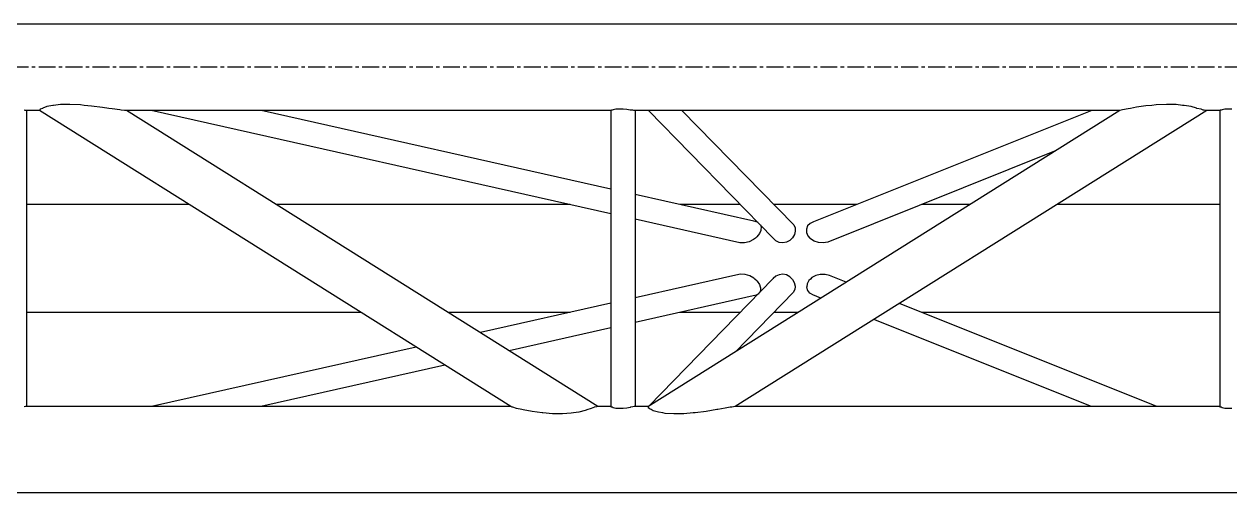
# Model space of a CAD drawing. Header units: millimetres. Extents: x 5143 to 30813, y 232 to 21408.
# Drawn here: x 8372 to 8940, y 9070 to 9291 of the extents above; entities that cross this region are included whole.
import ezdxf

# ---------------------------------------------------------------- set-up
doc = ezdxf.new("R2010")
doc.units = ezdxf.units.MM
doc.header["$LTSCALE"] = 0.25
doc.linetypes.add('CENTER', pattern=[50.8, 31.75, -6.35, 6.35, -6.35])
doc.linetypes.add('XKITLINE00', pattern=[0])

msp = doc.modelspace()

# ---------------------------------------------------------------- linework, layer by layer
at = {"color": 8, "linetype": 'XKITLINE00'}
for p, q in [((9008.65, 9290.57), (7574.65, 9290.57)), ((8372.36, 9249.91), (8371.55, 9250.02)), ((8378.8, 9249.97), (8371.86, 9249.97)), ((8372.17, 9249.97), (8372.13, 9249.94)), ((8372.43, 9249.88), (8372.36, 9249.91)), ((8372.56, 9249.97), (8372.43, 9249.88)), ((8372.64, 9249.97), (8372.64, 9110.59)), ((8378.92, 9250.09), (8378.74, 9250.07)), ((8378.74, 9250.07), (8378.83, 9249.92)), ((8600.84, 9110.59), (8378.83, 9249.92)), ((8379.16, 9250.53), (8378.92, 9250.09)), ((8380.26, 9250.92), (8379.16, 9250.53)), ((8380.4, 9251.09), (8380.26, 9250.92)), ((8382.25, 9251.8), (8380.4, 9251.09)), ((8385.13, 9252.31), (8382.25, 9251.8)), ((8385.41, 9252.33), (8385.13, 9252.31)), ((8388.66, 9252.74), (8385.41, 9252.33)), ((8393.06, 9252.82), (8388.66, 9252.74)), ((8398.13, 9252.53), (8393.06, 9252.82)), ((8399.83, 9252.33), (8398.13, 9252.53)), ((8403.37, 9252.04), (8399.83, 9252.33)), ((8408.47, 9251.41), (8403.37, 9252.04)), ((8411.41, 9250.92), (8408.47, 9251.41)), ((8413.05, 9250.75), (8411.41, 9250.92)), ((8416.64, 9250.23), (8413.05, 9250.75)), ((8417.3, 9250.09), (8416.64, 9250.23)), ((8418.9, 9249.99), (8417.3, 9250.09)), ((8419.7, 9249.88), (8418.9, 9249.99)), ((8648.07, 9249.97), (8418.99, 9249.97)), ((8419.83, 9249.96), (8419.7, 9249.88)), ((8641.84, 9110.63), (8419.83, 9249.96)), ((8648.03, 9201.34), (8431.46, 9249.97)), ((8648.03, 9212.97), (8483.23, 9249.97)), ((8648.31, 9250.06), (8648.03, 9249.96)), ((8648.03, 9249.96), (8648.03, 9110.52)), ((8648.66, 9250.09), (8648.31, 9250.06)), ((8649.12, 9250.28), (8648.66, 9250.09)), ((8650.38, 9250.51), (8649.12, 9250.28)), ((8651.97, 9250.61), (8650.38, 9250.51)), ((8653.73, 9250.58), (8651.97, 9250.61)), ((8655.49, 9250.41), (8653.73, 9250.58)), ((8657.08, 9250.14), (8655.49, 9250.41)), ((8657.23, 9250.09), (8657.08, 9250.14)), ((8658.34, 9250.01), (8657.23, 9250.09)), ((8659.15, 9249.91), (8658.34, 9250.01)), ((8887.66, 9249.97), (8658.65, 9249.97)), ((8658.97, 9249.97), (8658.92, 9249.94)), ((8659.23, 9249.88), (8659.15, 9249.91)), ((8659.35, 9249.97), (8659.23, 9249.88)), ((8659.43, 9249.97), (8659.43, 9110.59)), ((8887.7, 9250), (8665.33, 9110.44)), ((8665.67, 9249.97), (8724.58, 9189.68)), ((8681.47, 9249.97), (8734.14, 9196.08)), ((8928.71, 9249.97), (8706.61, 9110.57)), ((8874.52, 9249.97), (8743.51, 9197.55)), ((8888.44, 9250.09), (8887.7, 9250)), ((8889.04, 9250.28), (8888.44, 9250.09)), ((8891.73, 9250.79), (8889.04, 9250.28)), ((8892.73, 9250.92), (8891.73, 9250.79)), ((8895.59, 9251.48), (8892.73, 9250.92)), ((8900.08, 9252.09), (8895.59, 9251.48)), ((8902.93, 9252.33), (8900.08, 9252.09)), ((8904.94, 9252.57), (8902.93, 9252.33)), ((8909.81, 9252.83), (8904.94, 9252.57)), ((8914.24, 9252.72), (8909.81, 9252.83)), ((8917.27, 9252.33), (8914.24, 9252.72)), ((8918.06, 9252.27), (8917.27, 9252.33)), ((8921.43, 9251.74), (8918.06, 9252.27)), ((8923.96, 9251.01), (8921.43, 9251.74)), ((8924.12, 9250.92), (8923.96, 9251.01)), ((8926.1, 9250.49), (8924.12, 9250.92)), ((8927, 9250.09), (8926.1, 9250.49)), ((8927.54, 9250.06), (8927, 9250.09)), ((8928.47, 9249.91), (8927.54, 9250.06)), ((8934.87, 9249.97), (8928.06, 9249.97)), ((8928.65, 9249.97), (8928.46, 9249.88)), ((8928.47, 9249.91), (8928.46, 9249.88)), ((8935.11, 9250.06), (8934.83, 9249.96)), ((8934.83, 9249.96), (8934.83, 9110.51)), ((8935.45, 9250.09), (8935.11, 9250.06)), ((8935.92, 9250.28), (8935.45, 9250.09)), ((8937.18, 9250.5), (8935.92, 9250.28)), ((8938.77, 9250.6), (8937.18, 9250.5)), ((8940.53, 9250.57), (8938.77, 9250.6)), ((8857.02, 9230.75), (8750.26, 9188.03)), ((8715.41, 9197.84), (8659.43, 9210.41)), ((8449.34, 9205.67), (8372.64, 9205.67)), ((8628.75, 9205.67), (8490.39, 9205.67)), ((8709.02, 9205.67), (8680.52, 9205.67)), ((8763.81, 9205.67), (8724.76, 9205.67)), ((8817.07, 9205.67), (8794.36, 9205.67)), ((8934.83, 9205.67), (8858.13, 9205.67)), ((8708.77, 9187.71), (8659.43, 9198.78)), ((8717.12, 9197.35), (8715.41, 9197.84)), ((8717.31, 9197.2), (8717.12, 9197.35)), ((8743.51, 9197.55), (8741.88, 9196.78)), ((8718.06, 9192.02), (8716.83, 9190.47)), ((8718.57, 9193.48), (8718.06, 9192.02)), ((8718.42, 9196.06), (8718.83, 9195.15)), ((8718.67, 9193.65), (8718.57, 9193.48)), ((8718.83, 9195.15), (8718.67, 9193.65)), ((8734.48, 9191.53), (8733.58, 9190.04)), ((8734.14, 9196.08), (8734.76, 9194.71)), ((8734.86, 9193.16), (8734.48, 9191.53)), ((8734.76, 9194.71), (8734.83, 9193.47)), ((8734.83, 9193.47), (8734.86, 9193.16)), ((8740.68, 9195.59), (8740.12, 9194.14)), ((8740.12, 9194.14), (8740.18, 9193.47)), ((8740.18, 9193.47), (8740.17, 9192.54)), ((8740.17, 9192.54), (8740.83, 9190.94)), ((8741.83, 9196.72), (8740.68, 9195.59)), ((8741.88, 9196.78), (8741.83, 9196.72)), ((8711.01, 9187.67), (8708.77, 9187.71)), ((8713.21, 9188.16), (8711.01, 9187.67)), ((8715.18, 9189.14), (8713.21, 9188.16)), ((8716.05, 9189.9), (8715.18, 9189.14)), ((8716.83, 9190.47), (8716.05, 9189.9)), ((8724.52, 9189.82), (8724.58, 9189.68)), ((8725.77, 9188.53), (8724.58, 9189.68)), ((8727.3, 9187.82), (8725.77, 9188.53)), ((8729.01, 9187.62), (8727.3, 9187.82)), ((8730.74, 9187.96), (8729.01, 9187.62)), ((8732.31, 9188.8), (8730.74, 9187.96)), ((8733.42, 9189.9), (8732.31, 9188.8)), ((8733.58, 9190.04), (8733.42, 9189.9)), ((8740.83, 9190.94), (8741.8, 9189.9)), ((8741.8, 9189.9), (8742.09, 9189.53)), ((8743.79, 9188.42), (8742.09, 9189.53)), ((8745.85, 9187.77), (8743.79, 9188.42)), ((8748.08, 9187.63), (8745.85, 9187.77)), ((8750.26, 9188.03), (8748.08, 9187.63)), ((8706.92, 9172.41), (8659.43, 9161.75)), ((8724.51, 9170.79), (8665.86, 9110.77)), ((8709.04, 9172.84), (8706.92, 9172.41)), ((8711.3, 9172.73), (8709.04, 9172.84)), ((8713.48, 9172.11), (8711.3, 9172.73)), ((8715.37, 9171.03), (8713.48, 9172.11)), ((8715.37, 9171.03), (8715.82, 9170.58)), ((8716.96, 9169.63), (8715.82, 9170.58)), ((8716.96, 9169.63), (8718.04, 9168.05)), ((8724.51, 9170.79), (8724.45, 9170.66)), ((8725.7, 9171.95), (8724.51, 9170.79)), ((8727.23, 9172.66), (8725.7, 9171.95)), ((8728.93, 9172.85), (8727.23, 9172.66)), ((8730.66, 9172.52), (8728.93, 9172.85)), ((8732.24, 9171.69), (8730.66, 9172.52)), ((8733.36, 9170.58), (8732.24, 9171.69)), ((8733.51, 9170.44), (8733.36, 9170.58)), ((8733.51, 9170.44), (8734.41, 9168.95)), ((8734.41, 9168.95), (8734.8, 9167.33)), ((8741.28, 9169.95), (8740.43, 9168.4)), ((8741.97, 9170.57), (8741.28, 9169.95)), ((8742.67, 9171.29), (8741.97, 9170.57)), ((8744.49, 9172.28), (8742.67, 9171.29)), ((8746.63, 9172.8), (8744.49, 9172.28)), ((8748.88, 9172.78), (8746.63, 9172.8)), ((8751.02, 9172.24), (8748.88, 9172.78)), ((8758.83, 9169.12), (8751.02, 9172.24)), ((8734.08, 9164.42), (8706.72, 9136.41)), ((8717.65, 9163.7), (8716.51, 9162.98)), ((8718.53, 9164.98), (8717.84, 9163.9)), ((8718.04, 9168.05), (8718.29, 9167.01)), ((8718.29, 9167.01), (8718.56, 9166.44)), ((8718.56, 9166.44), (8718.53, 9164.98)), ((8734.7, 9165.78), (8734.08, 9164.42)), ((8734.77, 9167.01), (8734.7, 9165.78)), ((8734.8, 9167.33), (8734.77, 9167.01)), ((8740.28, 9167), (8740.23, 9166.77)), ((8740.23, 9166.77), (8740.59, 9165.28)), ((8740.43, 9168.4), (8740.28, 9167)), ((8740.59, 9165.28), (8741.63, 9164.01)), ((8742.06, 9163.76), (8741.63, 9164.01)), ((8743.15, 9163.11), (8742.06, 9163.76)), ((8746.88, 9161.62), (8743.15, 9163.11)), ((8648.03, 9159.19), (8586.49, 9145.37)), ((8716.51, 9162.98), (8659.43, 9150.16)), ((8905.14, 9110.57), (8783.9, 9159.09)), ((8530.28, 9154.87), (8372.64, 9154.87)), ((8628.84, 9154.87), (8571.33, 9154.87)), ((8709.02, 9154.87), (8680.43, 9154.87)), ((8736.13, 9154.87), (8724.76, 9154.87)), ((8934.83, 9154.87), (8794.43, 9154.87)), ((8648.03, 9147.6), (8600.08, 9136.83)), ((8874.45, 9110.57), (8771.95, 9151.59)), ((8556.25, 9138.58), (8431.55, 9110.57)), ((8569.84, 9130.04), (8483.14, 9110.57)), ((8372.36, 9110.61), (8371.55, 9110.42)), ((8600.86, 9110.57), (8372.2, 9110.57)), ((8372.43, 9110.67), (8372.36, 9110.61)), ((8372.64, 9110.59), (8372.43, 9110.67)), ((8601.41, 9110.31), (8600.84, 9110.59)), ((8601.72, 9110.26), (8601.41, 9110.31)), ((8603.51, 9109.73), (8601.72, 9110.26)), ((8605.99, 9109.25), (8603.51, 9109.73)), ((8606.69, 9109.07), (8605.99, 9109.25)), ((8610.94, 9108.27), (8606.69, 9109.07)), ((8615.55, 9107.69), (8610.94, 9108.27)), ((8615.94, 9107.66), (8615.55, 9107.69)), ((8620.52, 9107.22), (8615.94, 9107.66)), ((8625.18, 9107.14), (8620.52, 9107.22)), ((8629.3, 9107.45), (8625.18, 9107.14)), ((8630.35, 9107.66), (8629.3, 9107.45)), ((8632.9, 9107.99), (8630.35, 9107.66)), ((8635.87, 9108.69), (8632.9, 9107.99)), ((8637.15, 9109.25), (8635.87, 9108.69)), ((8638.16, 9109.46), (8637.15, 9109.25)), ((8639.92, 9110.09), (8638.16, 9109.46)), ((8640.11, 9110.26), (8639.92, 9110.09)), ((8641.2, 9110.47), (8640.11, 9110.26)), ((8641.52, 9110.67), (8641.2, 9110.47)), ((8648.03, 9110.57), (8641.37, 9110.57)), ((8641.84, 9110.63), (8641.52, 9110.67)), ((8641.84, 9110.63), (8641.87, 9110.57)), ((8648.31, 9110.33), (8648.03, 9110.52)), ((8648.66, 9110.26), (8648.31, 9110.33)), ((8649.12, 9110.03), (8648.66, 9110.26)), ((8650.38, 9109.75), (8649.12, 9110.03)), ((8651.97, 9109.63), (8650.38, 9109.75)), ((8653.73, 9109.67), (8651.97, 9109.63)), ((8655.49, 9109.87), (8653.73, 9109.67)), ((8657.08, 9110.21), (8655.49, 9109.87)), ((8657.23, 9110.26), (8657.08, 9110.21)), ((8658.34, 9110.41), (8657.23, 9110.26)), ((8659.15, 9110.61), (8658.34, 9110.41)), ((8665.55, 9110.57), (8659, 9110.57)), ((8659.23, 9110.67), (8659.15, 9110.61)), ((8659.43, 9110.59), (8659.23, 9110.67)), ((8665.64, 9110.25), (8665.33, 9110.44)), ((8665.64, 9110.25), (8665.57, 9110.03)), ((8666.43, 9109.39), (8665.57, 9110.03)), ((8667, 9109.24), (8666.43, 9109.39)), ((8667.94, 9108.61), (8667, 9109.24)), ((8670.36, 9107.92), (8667.94, 9108.61)), ((8672.41, 9107.64), (8670.36, 9107.92)), ((8673.6, 9107.38), (8672.41, 9107.64)), ((8677.62, 9107.1), (8673.6, 9107.38)), ((8682.43, 9107.22), (8677.62, 9107.1)), ((8686.76, 9107.64), (8682.43, 9107.22)), ((8687.72, 9107.71), (8686.76, 9107.64)), ((8692.89, 9108.31), (8687.72, 9107.71)), ((8697.89, 9109.13), (8692.89, 9108.31)), ((8698.39, 9109.24), (8697.89, 9109.13)), ((8701.89, 9109.77), (8698.39, 9109.24)), ((8704.2, 9110.25), (8701.89, 9109.77)), ((8704.91, 9110.33), (8704.2, 9110.25)), ((8706.52, 9110.61), (8704.91, 9110.33)), ((8934.83, 9110.57), (8706.32, 9110.57)), ((8706.64, 9110.67), (8706.52, 9110.61)), ((8706.64, 9110.67), (8706.58, 9110.57)), ((8935.11, 9110.32), (8934.83, 9110.51)), ((8935.46, 9110.25), (8935.11, 9110.32)), ((8935.92, 9110.02), (8935.46, 9110.25)), ((8937.18, 9109.75), (8935.92, 9110.02)), ((8938.77, 9109.62), (8937.18, 9109.75)), ((8940.53, 9109.66), (8938.77, 9109.62)), ((9008.64, 9069.97), (7574.65, 9069.97))]:
    msp.add_line(p, q, dxfattribs=at)
at = {"color": 8, "linetype": 'CENTER'}
msp.add_line((9008.65, 9270.27), (7574.65, 9270.27), dxfattribs=at)

doc.saveas('drawing.dxf')
